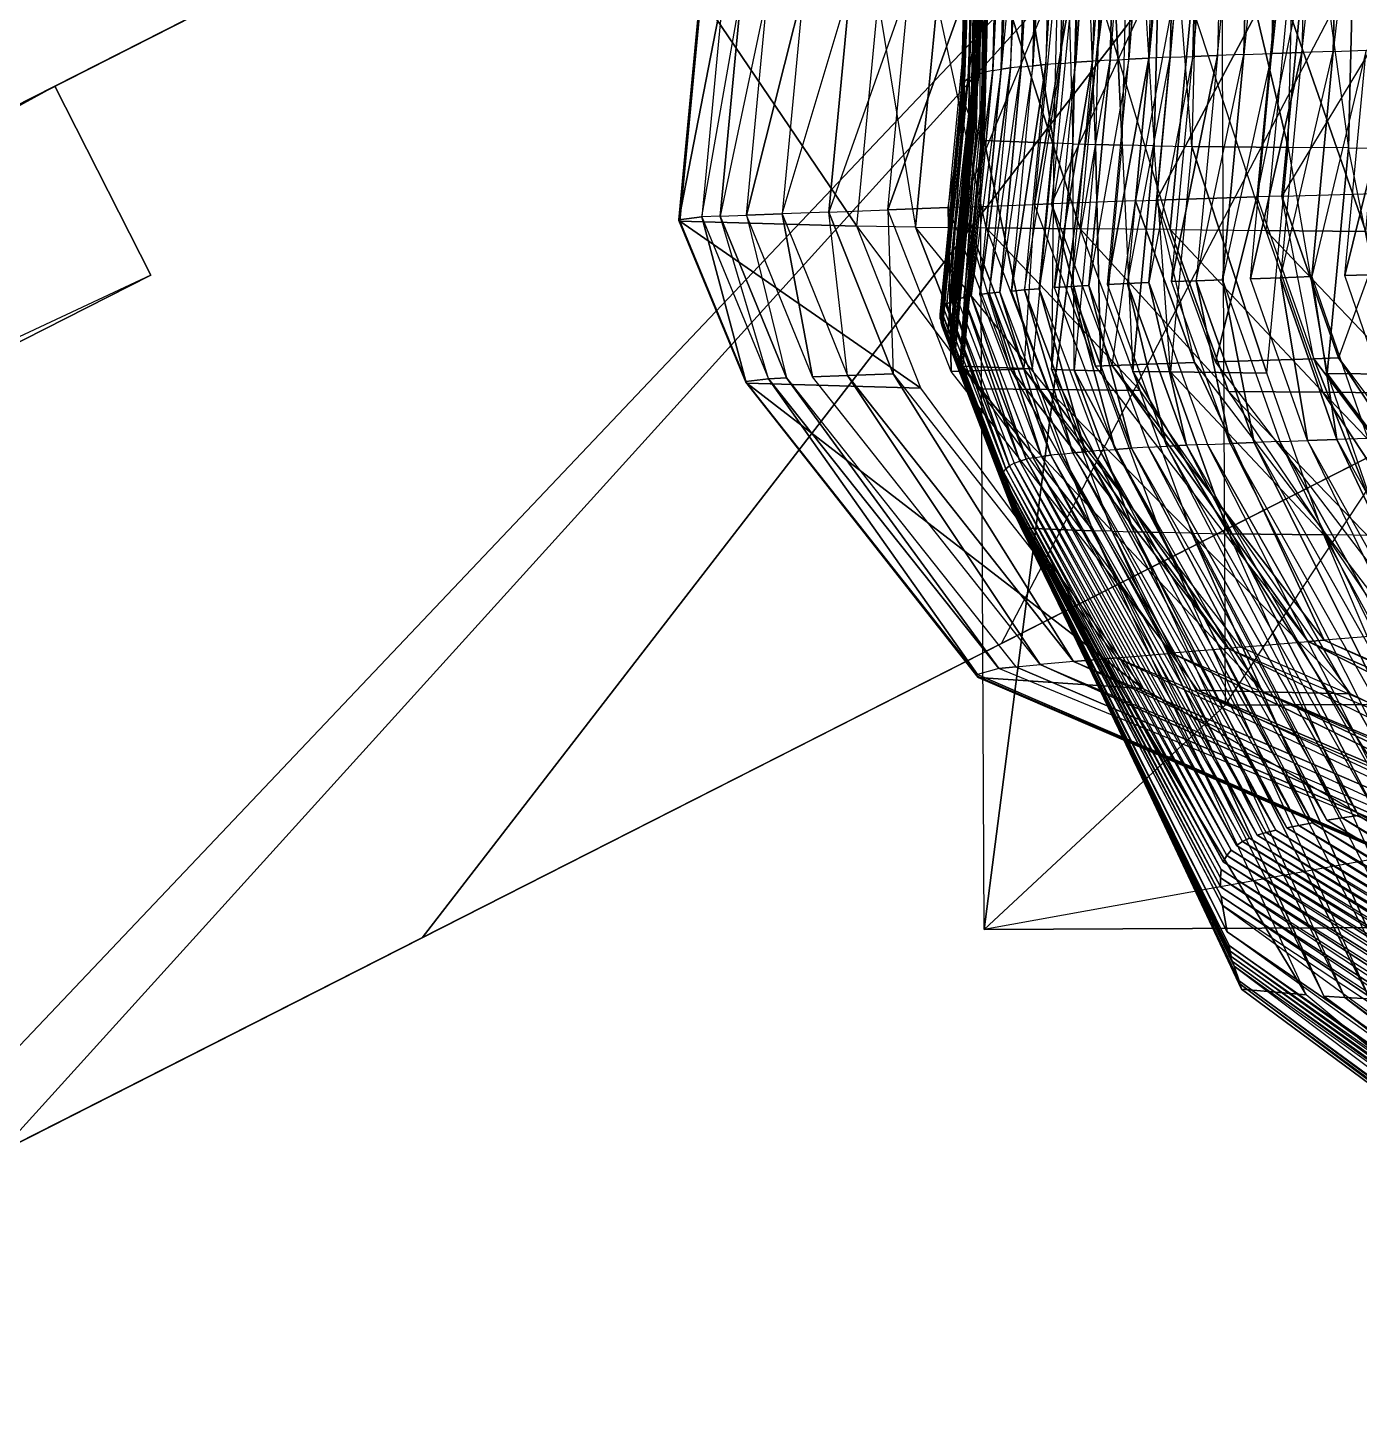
# Model space of a CAD drawing. Header units: metres. Extents: x -2.72 to 2.74, y -1.12 to 1.4.
# Drawn here: x -1.1731 to -0.8983, y -0.4355 to -0.1496 of the extents above; entities that cross this region are included whole.
import ezdxf

# ---------------------------------------------------------------- set-up
doc = ezdxf.new("R2010")
doc.units = ezdxf.units.M
doc.linetypes.add('SOLIDLINE', pattern=[0])
doc.layers.add('A', color=1, linetype='SOLIDLINE')

msp = doc.modelspace()

# ---------------------------------------------------------------- linework, layer by layer
at = {"layer": 'A'}
for points in [[(-0.97768, 0.084372, 0.182752), (-0.756698, -0.33461, 0.312494), (-0.758678, 0.085404, 0.312494)], [(-0.975701, -0.335642, 0.182752), (-0.97768, 0.084372, 0.182752), (-0.927482, 0.038592, 0.098383)], [(-0.975701, -0.335642, 0.182752), (-0.927482, 0.038592, 0.098383), (-0.925937, -0.289389, 0.098383)], [(-0.925937, -0.289389, 0.098383), (-0.708798, 0.039623, 0.228663), (-0.707253, -0.288359, 0.228663)], [(-2.114482, -0.642453, 1.272627), (-0.819383, 0.015144, 1.772505), (-1.167537, -0.161634, 1.203441)], [(-1.297823, -0.227791, 1.919405), (-0.819383, 0.015144, 1.772505), (-1.570043, -0.366012, 1.703813)], [(-1.211344, -0.398105, 1.919405), (-0.819383, 0.015144, 1.772505), (-1.297823, -0.227791, 1.919405)], [(-0.819382, 0.015144, 0.260857), (-1.178725, -0.381542, 0.169763), (-1.265205, -0.211228, 0.169763)], [(-1.167537, -0.161637, 0.357609), (-0.819382, 0.015144, 0.260857), (-1.265205, -0.211228, 0.169763)], [(-1.091734, -0.337371, 1.88268), (-0.819383, 0.015144, 1.772505), (-1.211344, -0.398105, 1.919405)], [(-0.819382, 0.015144, 0.260857), (-0.732903, -0.15517, 0.260857), (-1.178725, -0.381542, 0.169763)], [(-1.167537, -0.161634, 1.203441), (-0.819383, 0.015144, 1.772505), (-1.167537, -0.161637, 0.357609)], [(-1.167537, -0.161637, 0.357609), (-0.819383, 0.015144, 1.772505), (-0.819382, 0.015144, 0.260857)], [(-0.972124, -0.276638, 1.845955), (-0.819383, 0.015144, 1.772505), (-1.091734, -0.337371, 1.88268)], [(-0.925689, -0.07989, 0.303621), (-0.927554, -0.155275, 0.260724), (-0.932612, -0.155465, 0.277114)], [(-0.932612, -0.155465, 0.277114), (-0.930746, -0.080075, 0.319594), (-0.925689, -0.07989, 0.303621)], [(-0.920271, -0.079698, 0.287058), (-0.922137, -0.155077, 0.243727), (-0.927554, -0.155275, 0.260724)], [(-0.922137, -0.155077, 0.243727), (-0.920271, -0.079698, 0.287058), (-0.91447, -0.079496, 0.269587)], [(-0.908303, -0.079287, 0.251459), (-0.910167, -0.154653, 0.207195), (-0.916334, -0.154869, 0.225799)], [(-0.916334, -0.154869, 0.225799), (-0.91447, -0.079496, 0.269587), (-0.908303, -0.079287, 0.251459)], [(-0.901809, -0.079075, 0.233148), (-0.903673, -0.154435, 0.188405), (-0.910167, -0.154653, 0.207195)], [(-0.903673, -0.154435, 0.188405), (-0.901809, -0.079075, 0.233148), (-0.894987, -0.078862, 0.214661)], [(-0.972083, -0.082925, 0.565264), (-0.973952, -0.158392, 0.529217), (-0.975475, -0.158715, 0.557031)], [(-0.973952, -0.158392, 0.529217), (-0.972083, -0.082925, 0.565264), (-0.970356, -0.08265, 0.541621)], [(-0.968409, -0.082405, 0.520478), (-0.970278, -0.157859, 0.483259), (-0.972225, -0.158111, 0.504955)], [(-0.972225, -0.158111, 0.504955), (-0.970356, -0.08265, 0.541621), (-0.968409, -0.082405, 0.520478)], [(-0.966227, -0.082177, 0.500875), (-0.968096, -0.157625, 0.463142), (-0.970278, -0.157859, 0.483259)], [(-0.968096, -0.157625, 0.463142), (-0.966227, -0.082177, 0.500875), (-0.963793, -0.081957, 0.481854)], [(-0.961091, -0.081732, 0.462456), (-0.962959, -0.157167, 0.423717), (-0.965661, -0.157398, 0.443623)], [(-0.965661, -0.157398, 0.443623), (-0.963793, -0.081957, 0.481854), (-0.961091, -0.081732, 0.462456)], [(-0.958106, -0.081491, 0.441722), (-0.959974, -0.15692, 0.402441), (-0.962959, -0.157167, 0.423717)], [(-0.959974, -0.15692, 0.402441), (-0.958106, -0.081491, 0.441722), (-0.954887, -0.08125, 0.420932)], [(-0.95148, -0.081028, 0.401788), (-0.953347, -0.156444, 0.36146), (-0.956755, -0.156672, 0.381105)], [(-0.956755, -0.156672, 0.381105), (-0.954887, -0.08125, 0.420932), (-0.95148, -0.081028, 0.401788)], [(-0.947858, -0.080821, 0.383973), (-0.949725, -0.156232, 0.343178), (-0.953347, -0.156444, 0.36146)], [(-0.949725, -0.156232, 0.343178), (-0.947858, -0.080821, 0.383973), (-0.943999, -0.080627, 0.367165)], [(-0.939876, -0.08044, 0.351046), (-0.941743, -0.15584, 0.30939), (-0.945865, -0.156032, 0.325931)], [(-0.945865, -0.156032, 0.325931), (-0.943999, -0.080627, 0.367165), (-0.939876, -0.08044, 0.351046)], [(-0.935467, -0.080257, 0.335296), (-0.937333, -0.155652, 0.293226), (-0.941743, -0.15584, 0.30939)], [(-0.937333, -0.155652, 0.293226), (-0.935467, -0.080257, 0.335296), (-0.930746, -0.080075, 0.319594)], [(-0.980196, -0.161388, 0.78713), (-0.978325, -0.085842, 0.816596), (-0.977873, -0.085137, 0.755868)], [(-0.977111, -0.084535, 0.704022), (-0.978981, -0.160046, 0.671608), (-0.979744, -0.160664, 0.724812)], [(-0.979744, -0.160664, 0.724812), (-0.977873, -0.085137, 0.755868), (-0.977111, -0.084535, 0.704022)], [(-0.976104, -0.084033, 0.660787), (-0.977974, -0.159531, 0.627241), (-0.978981, -0.160046, 0.671608)], [(-0.977974, -0.159531, 0.627241), (-0.976104, -0.084033, 0.660787), (-0.974941, -0.083605, 0.623889)], [(-0.973605, -0.083239, 0.592368), (-0.975475, -0.158715, 0.557031), (-0.976811, -0.159091, 0.589377)], [(-0.976811, -0.159091, 0.589377), (-0.974941, -0.083605, 0.623889), (-0.973605, -0.083239, 0.592368)], [(-0.978325, -0.085842, 0.816596), (-0.980196, -0.161388, 0.78713), (-0.980388, -0.162193, 0.856461)], [(-0.978516, -0.086626, 0.884158), (-0.980388, -0.162193, 0.856461), (-0.98037, -0.163055, 0.9307)], [(-0.98037, -0.163055, 0.9307), (-0.978499, -0.087465, 0.956503), (-0.978516, -0.086626, 0.884158)], [(-0.980192, -0.16395, 1.007746), (-0.978321, -0.088337, 1.031584), (-0.978499, -0.087465, 0.956503)], [(-0.978321, -0.088337, 1.031584), (-0.980192, -0.16395, 1.007746), (-0.979905, -0.164853, 1.085496)], [(-0.978033, -0.089216, 1.107349), (-0.979905, -0.164853, 1.085496), (-0.978884, -0.167367, 1.301932)], [(-0.978884, -0.167367, 1.301932), (-0.977011, -0.091664, 1.318262), (-0.978033, -0.089216, 1.107349)], [(-0.978471, -0.168666, 1.413769), (-0.976598, -0.092929, 1.427245), (-0.977011, -0.091664, 1.318262)], [(-0.976598, -0.092929, 1.427245), (-0.978471, -0.168666, 1.413769), (-0.978239, -0.169218, 1.461308)], [(-0.976366, -0.093466, 1.47357), (-0.978239, -0.169218, 1.461308), (-0.97797, -0.169724, 1.504923)], [(-0.97797, -0.169724, 1.504923), (-0.976097, -0.09396, 1.516073), (-0.976366, -0.093466, 1.47357)], [(-0.977674, -0.170195, 1.545452), (-0.975801, -0.094418, 1.555569), (-0.976097, -0.09396, 1.516073)], [(-0.975801, -0.094418, 1.555569), (-0.977674, -0.170195, 1.545452), (-0.977356, -0.17064, 1.58374)], [(-0.975482, -0.094851, 1.592879), (-0.977356, -0.17064, 1.58374), (-0.976256, -0.172062, 1.706179)], [(-0.976256, -0.172062, 1.706179), (-0.974382, -0.096236, 1.712194), (-0.975482, -0.094851, 1.592879)], [(-0.976032, -0.172376, 1.733215), (-0.974158, -0.096541, 1.738541), (-0.974382, -0.096236, 1.712194)], [(-0.974158, -0.096541, 1.738541), (-0.976032, -0.172376, 1.733215), (-0.975726, -0.172849, 1.773998)], [(-0.973852, -0.097003, 1.778283), (-0.975726, -0.172849, 1.773998), (-0.961358, -0.173384, 1.820036)], [(-0.961358, -0.173384, 1.820036), (-0.959484, -0.097523, 1.823145), (-0.973852, -0.097003, 1.778283)], [(-0.957418, -0.173513, 1.831141), (-0.955545, -0.097649, 1.833969), (-0.959484, -0.097523, 1.823145)], [(-0.955545, -0.097649, 1.833969), (-0.957418, -0.173513, 1.831141), (-0.952753, -0.173647, 1.842627)], [(-0.95088, -0.097779, 1.84516), (-0.952753, -0.173647, 1.842627), (-0.947207, -0.173781, 1.854187)], [(-0.947207, -0.173781, 1.854187), (-0.945335, -0.09791, 1.856425), (-0.95088, -0.097779, 1.84516)], [(-0.940627, -0.173913, 1.865515), (-0.938754, -0.098038, 1.867464), (-0.945335, -0.09791, 1.856425)], [(-0.938754, -0.098038, 1.867464), (-0.940627, -0.173913, 1.865515), (-0.932854, -0.174038, 1.876306)], [(-0.930982, -0.09816, 1.877981), (-0.932854, -0.174038, 1.876306), (-0.912954, -0.174262, 1.895568)], [(-0.912954, -0.174262, 1.895568), (-0.911083, -0.098378, 1.896751), (-0.930982, -0.09816, 1.877981)], [(-0.900502, -0.174368, 1.904659), (-0.898631, -0.098481, 1.90561), (-0.911083, -0.098378, 1.896751)], [(-0.898631, -0.098481, 1.90561), (-0.900502, -0.174368, 1.904659), (-0.886671, -0.174472, 1.913563)], [(-0.914236, -0.184308, -1.257513), (-0.909827, -0.137872, -1.237748), (-0.885792, -0.137193, -1.2962)], [(-0.980338, -0.186561, -1.063408), (-0.97593, -0.140117, -1.044356), (-0.960902, -0.139584, -1.090232)], [(-0.957371, -0.139443, -1.102395), (-0.96178, -0.185885, -1.121661), (-0.96531, -0.186026, -1.109453)], [(-0.96531, -0.186026, -1.109453), (-0.960902, -0.139584, -1.090232), (-0.957371, -0.139443, -1.102395)], [(-0.940091, -0.138843, -1.154028), (-0.9445, -0.185283, -1.173484), (-0.96178, -0.185885, -1.121661)], [(-0.9445, -0.185283, -1.173484), (-0.940091, -0.138843, -1.154028), (-0.935707, -0.138687, -1.167482)], [(-0.914992, -0.13804, -1.223285), (-0.919401, -0.184476, -1.242997), (-0.940116, -0.185126, -1.186988)], [(-0.940116, -0.185126, -1.186988), (-0.935707, -0.138687, -1.167482), (-0.914992, -0.13804, -1.223285)], [(-0.909827, -0.137872, -1.237748), (-0.914236, -0.184308, -1.257513), (-0.919401, -0.184476, -1.242997)], [(-1.038767, -0.189336, -0.824356), (-1.034358, -0.142882, -0.806182), (-1.034314, -0.142726, -0.819641)], [(-1.034358, -0.142882, -0.806182), (-1.038767, -0.189336, -0.824356), (-1.03854, -0.189485, -0.811559)], [(-1.02955, -0.142147, -0.869491), (-1.033958, -0.188598, -0.887898), (-1.038723, -0.189179, -0.837864)], [(-1.038723, -0.189179, -0.837864), (-1.034314, -0.142726, -0.819641), (-1.02955, -0.142147, -0.869491)], [(-1.025781, -0.141988, -0.883187), (-1.03019, -0.188439, -0.901645), (-1.033958, -0.188598, -0.887898)], [(-1.03019, -0.188439, -0.901645), (-1.025781, -0.141988, -0.883187), (-1.020366, -0.141778, -0.901284)], [(-1.013006, -0.141501, -0.925115), (-1.017414, -0.18795, -0.943728), (-1.024775, -0.188228, -0.919808)], [(-1.024775, -0.188228, -0.919808), (-1.020366, -0.141778, -0.901284), (-1.013006, -0.141501, -0.925115)], [(-1.003395, -0.141143, -0.955995), (-1.007804, -0.18759, -0.974721), (-1.017414, -0.18795, -0.943728)], [(-1.007804, -0.18759, -0.974721), (-1.003395, -0.141143, -0.955995), (-0.991192, -0.140686, -0.995305)], [(-0.978703, -0.14024, -1.033766), (-0.983112, -0.186684, -1.052779), (-0.9956, -0.187132, -1.014176)], [(-0.9956, -0.187132, -1.014176), (-0.991192, -0.140686, -0.995305), (-0.978703, -0.14024, -1.033766)], [(-0.97593, -0.140117, -1.044356), (-0.980338, -0.186561, -1.063408), (-0.983112, -0.186684, -1.052779)], [(-1.034131, -0.14303, -0.793432), (-1.03854, -0.189485, -0.811559), (-1.002017, -0.190531, -0.72153)], [(-1.002017, -0.190531, -0.72153), (-0.997609, -0.144072, -0.703734), (-1.034131, -0.14303, -0.793432)], [(-0.989852, -0.190686, -0.708235), (-0.985444, -0.144226, -0.690488), (-0.997609, -0.144072, -0.703734)], [(-0.985444, -0.144226, -0.690488), (-0.989852, -0.190686, -0.708235), (-0.975284, -0.190849, -0.694187)], [(-0.970875, -0.144389, -0.676491), (-0.975284, -0.190849, -0.694187), (-0.955925, -0.191049, -0.676962)], [(-0.955925, -0.191049, -0.676962), (-0.951517, -0.144589, -0.65933), (-0.970875, -0.144389, -0.676491)], [(-0.937344, -0.191225, -0.66188), (-0.932935, -0.144764, -0.644303), (-0.951517, -0.144589, -0.65933)], [(-0.932935, -0.144764, -0.644303), (-0.937344, -0.191225, -0.66188), (-0.917554, -0.191403, -0.646611)], [(-0.913145, -0.144941, -0.629091), (-0.917554, -0.191403, -0.646611), (-0.896958, -0.19158, -0.631337)], [(-0.896958, -0.19158, -0.631337), (-0.89255, -0.145118, -0.613872), (-0.913145, -0.144941, -0.629091)], [(-0.908081, -0.200932, 0.173899), (-0.903673, -0.154435, 0.188405), (-0.89685, -0.154215, 0.169435)], [(-0.8897, -0.153993, 0.150295), (-0.894108, -0.200488, 0.135648), (-0.901258, -0.200711, 0.154858)], [(-0.901258, -0.200711, 0.154858), (-0.89685, -0.154215, 0.169435), (-0.8897, -0.153993, 0.150295)], [(-0.732903, -0.15517, 0.260857), (-2.516197, -1.060647, 0.885988), (-1.178725, -0.381542, 0.169763)], [(-0.732903, -0.15517, 1.772505), (-2.408211, -1.005816, 0.971511), (-2.462204, -1.033232, 0.928749)], [(-0.732903, -0.15517, 1.772505), (-2.354217, -0.9784, 1.014272), (-2.408211, -1.005816, 0.971511)], [(-0.732903, -0.15517, 1.772505), (-2.300224, -0.950984, 1.057034), (-2.354217, -0.9784, 1.014272)], [(-0.732903, -0.15517, 1.772505), (-2.028004, -0.812764, 1.272627), (-2.300224, -0.950984, 1.057034)], [(-0.732903, -0.15517, 1.772505), (-0.972124, -0.276638, 1.845955), (-1.483564, -0.536325, 1.703812)], [(-0.852513, -0.215904, 1.80923), (-0.972124, -0.276638, 1.845955), (-0.732903, -0.15517, 1.772505)], [(-0.962959, -0.157167, 0.423717), (-0.967368, -0.203674, 0.410079), (-0.97007, -0.203906, 0.430058)], [(-0.97007, -0.203906, 0.430058), (-0.965661, -0.157398, 0.443623), (-0.962959, -0.157167, 0.423717)], [(-0.959974, -0.15692, 0.402441), (-0.964383, -0.203426, 0.388723), (-0.967368, -0.203674, 0.410079)], [(-0.964383, -0.203426, 0.388723), (-0.959974, -0.15692, 0.402441), (-0.956755, -0.156672, 0.381105)], [(-0.953347, -0.156444, 0.36146), (-0.957757, -0.202949, 0.347592), (-0.961164, -0.203178, 0.36731)], [(-0.961164, -0.203178, 0.36731), (-0.956755, -0.156672, 0.381105), (-0.953347, -0.156444, 0.36146)], [(-0.949725, -0.156232, 0.343178), (-0.954134, -0.202736, 0.329243), (-0.957757, -0.202949, 0.347592)], [(-0.954134, -0.202736, 0.329243), (-0.949725, -0.156232, 0.343178), (-0.945865, -0.156032, 0.325931)], [(-0.941743, -0.15584, 0.30939), (-0.946151, -0.202342, 0.295329), (-0.950274, -0.202535, 0.311932)], [(-0.950274, -0.202535, 0.311932), (-0.945865, -0.156032, 0.325931), (-0.941743, -0.15584, 0.30939)], [(-0.937333, -0.155652, 0.293226), (-0.941742, -0.202154, 0.279107), (-0.946151, -0.202342, 0.295329)], [(-0.941742, -0.202154, 0.279107), (-0.937333, -0.155652, 0.293226), (-0.932612, -0.155465, 0.277114)], [(-0.927554, -0.155275, 0.260724), (-0.931962, -0.201775, 0.246484), (-0.93702, -0.201966, 0.262935)], [(-0.93702, -0.201966, 0.262935), (-0.932612, -0.155465, 0.277114), (-0.927554, -0.155275, 0.260724)], [(-0.922137, -0.155077, 0.243727), (-0.926546, -0.201577, 0.229425), (-0.931962, -0.201775, 0.246484)], [(-0.926546, -0.201577, 0.229425), (-0.922137, -0.155077, 0.243727), (-0.916334, -0.154869, 0.225799)], [(-0.910167, -0.154653, 0.207195), (-0.914576, -0.201151, 0.192759), (-0.920743, -0.201368, 0.21143)], [(-0.920743, -0.201368, 0.21143), (-0.916334, -0.154869, 0.225799), (-0.910167, -0.154653, 0.207195)], [(-0.903673, -0.154435, 0.188405), (-0.908081, -0.200932, 0.173899), (-0.914576, -0.201151, 0.192759)], [(-0.978981, -0.160046, 0.671608), (-0.98339, -0.206564, 0.658884), (-0.984152, -0.207184, 0.712284)], [(-0.984152, -0.207184, 0.712284), (-0.979744, -0.160664, 0.724812), (-0.978981, -0.160046, 0.671608)], [(-0.977974, -0.159531, 0.627241), (-0.982382, -0.206047, 0.614353), (-0.98339, -0.206564, 0.658884)], [(-0.982382, -0.206047, 0.614353), (-0.977974, -0.159531, 0.627241), (-0.976811, -0.159091, 0.589377)], [(-0.975475, -0.158715, 0.557031), (-0.979884, -0.205228, 0.543884), (-0.98122, -0.205605, 0.576349)], [(-0.98122, -0.205605, 0.576349), (-0.976811, -0.159091, 0.589377), (-0.975475, -0.158715, 0.557031)], [(-0.973952, -0.158392, 0.529217), (-0.978361, -0.204904, 0.515968), (-0.979884, -0.205228, 0.543884)], [(-0.978361, -0.204904, 0.515968), (-0.973952, -0.158392, 0.529217), (-0.972225, -0.158111, 0.504955)], [(-0.970278, -0.157859, 0.483259), (-0.974686, -0.204368, 0.46984), (-0.976633, -0.204621, 0.491616)], [(-0.976633, -0.204621, 0.491616), (-0.972225, -0.158111, 0.504955), (-0.970278, -0.157859, 0.483259)], [(-0.968096, -0.157625, 0.463142), (-0.972504, -0.204134, 0.449649), (-0.974686, -0.204368, 0.46984)], [(-0.972504, -0.204134, 0.449649), (-0.968096, -0.157625, 0.463142), (-0.965661, -0.157398, 0.443623)], [(-2.440696, -0.808089, 1.014273), (-1.167537, -0.161634, 1.203441), (-2.49469, -0.835505, 0.971511)], [(-2.49469, -0.835505, 0.971511), (-1.167537, -0.161634, 1.203441), (-2.393404, -0.78408, 0.929335)], [(-2.386702, -0.780674, 1.057035), (-1.167537, -0.161634, 1.203441), (-2.440696, -0.808089, 1.014273)], [(-2.373608, -0.823068, 0.929335), (-2.393404, -0.78408, 0.929335), (-1.167537, -0.161634, 1.203441)], [(-1.167537, -0.161634, 1.203441), (-1.147742, -0.20062, 1.203441), (-2.373608, -0.823068, 0.929335)], [(-1.147742, -0.20062, 1.203441), (-1.167537, -0.161634, 1.203441), (-1.167537, -0.161637, 0.357609)], [(-1.167537, -0.161637, 0.357609), (-1.147743, -0.20062, 0.357609), (-1.147742, -0.20062, 1.203441)], [(-0.980196, -0.161388, 0.78713), (-0.984605, -0.20791, 0.774832), (-0.984797, -0.208719, 0.844419)], [(-0.980388, -0.162193, 0.856461), (-0.984797, -0.208719, 0.844419), (-0.984779, -0.209584, 0.918932)], [(-0.984779, -0.209584, 0.918932), (-0.98037, -0.163055, 0.9307), (-0.980388, -0.162193, 0.856461)], [(-0.984605, -0.20791, 0.774832), (-0.980196, -0.161388, 0.78713), (-0.979744, -0.160664, 0.724812)], [(-0.984601, -0.210482, 0.996261), (-0.980192, -0.16395, 1.007746), (-0.98037, -0.163055, 0.9307)], [(-0.980192, -0.16395, 1.007746), (-0.984601, -0.210482, 0.996261), (-0.984314, -0.211388, 1.074298)], [(-0.979905, -0.164853, 1.085496), (-0.984314, -0.211388, 1.074298), (-0.983292, -0.213911, 1.291531)], [(-0.983292, -0.213911, 1.291531), (-0.978884, -0.167367, 1.301932), (-0.979905, -0.164853, 1.085496)], [(-0.982879, -0.215215, 1.403781), (-0.978471, -0.168666, 1.413769), (-0.978884, -0.167367, 1.301932)], [(-0.978471, -0.168666, 1.413769), (-0.982879, -0.215215, 1.403781), (-0.982648, -0.215769, 1.451496)], [(-0.978239, -0.169218, 1.461308), (-0.982648, -0.215769, 1.451496), (-0.982379, -0.216278, 1.495271)], [(-0.982379, -0.216278, 1.495271), (-0.97797, -0.169724, 1.504923), (-0.978239, -0.169218, 1.461308)], [(-0.982083, -0.21675, 1.535951), (-0.977674, -0.170195, 1.545452), (-0.97797, -0.169724, 1.504923)], [(-0.977674, -0.170195, 1.545452), (-0.982083, -0.21675, 1.535951), (-0.981765, -0.217196, 1.574379)], [(-0.977356, -0.17064, 1.58374), (-0.981765, -0.217196, 1.574379), (-0.980665, -0.218624, 1.697269)], [(-0.980665, -0.218624, 1.697269), (-0.976256, -0.172062, 1.706179), (-0.977356, -0.17064, 1.58374)], [(-0.980441, -0.218939, 1.724405), (-0.976032, -0.172376, 1.733215), (-0.976256, -0.172062, 1.706179)], [(-0.976032, -0.172376, 1.733215), (-0.980441, -0.218939, 1.724405), (-0.980135, -0.219414, 1.765339)], [(-0.975726, -0.172849, 1.773998), (-0.980135, -0.219414, 1.765339), (-0.965767, -0.219951, 1.811546)], [(-0.965767, -0.219951, 1.811546), (-0.961358, -0.173384, 1.820036), (-0.975726, -0.172849, 1.773998)], [(-0.961827, -0.220081, 1.822693), (-0.957418, -0.173513, 1.831141), (-0.961358, -0.173384, 1.820036)], [(-0.957418, -0.173513, 1.831141), (-0.961827, -0.220081, 1.822693), (-0.957162, -0.220215, 1.834222)], [(-0.952753, -0.173647, 1.842627), (-0.957162, -0.220215, 1.834222), (-0.951617, -0.220349, 1.845823)], [(-0.951617, -0.220349, 1.845823), (-0.947207, -0.173781, 1.854187), (-0.952753, -0.173647, 1.842627)], [(-0.945036, -0.220482, 1.857193), (-0.940627, -0.173913, 1.865515), (-0.947207, -0.173781, 1.854187)], [(-0.940627, -0.173913, 1.865515), (-0.945036, -0.220482, 1.857193), (-0.937263, -0.220608, 1.868025)], [(-0.932854, -0.174038, 1.876306), (-0.937263, -0.220608, 1.868025), (-0.917363, -0.220832, 1.887357)], [(-0.917363, -0.220832, 1.887357), (-0.912954, -0.174262, 1.895568), (-0.932854, -0.174038, 1.876306)], [(-0.904911, -0.220939, 1.896482), (-0.900502, -0.174368, 1.904659), (-0.912954, -0.174262, 1.895568)], [(-0.900502, -0.174368, 1.904659), (-0.904911, -0.220939, 1.896482), (-0.89108, -0.221043, 1.905419)], [(-0.9445, -0.185283, -1.173484), (-0.932297, -0.218679, -1.169863), (-0.949278, -0.219281, -1.118026)], [(-0.932297, -0.218679, -1.169863), (-0.9445, -0.185283, -1.173484), (-0.940116, -0.185126, -1.186988)], [(-0.927989, -0.218522, -1.18337), (-0.940116, -0.185126, -1.186988), (-0.919401, -0.184476, -1.242997)], [(-0.919401, -0.184476, -1.242997), (-0.907635, -0.217872, -1.239392), (-0.927989, -0.218522, -1.18337)], [(-0.902559, -0.217703, -1.253912), (-0.914236, -0.184308, -1.257513), (-0.8902, -0.183627, -1.31618)], [(-0.914236, -0.184308, -1.257513), (-0.902559, -0.217703, -1.253912), (-0.907635, -0.217872, -1.239392)], [(-1.024883, -0.222577, -0.834158), (-1.038723, -0.189179, -0.837864), (-1.033958, -0.188598, -0.887898)], [(-1.033958, -0.188598, -0.887898), (-1.020202, -0.221995, -0.884205), (-1.024883, -0.222577, -0.834158)], [(-1.016498, -0.221836, -0.897955), (-1.03019, -0.188439, -0.901645), (-1.024775, -0.188228, -0.919808)], [(-1.03019, -0.188439, -0.901645), (-1.016498, -0.221836, -0.897955), (-1.020202, -0.221995, -0.884205)], [(-1.011177, -0.221625, -0.916123), (-1.024775, -0.188228, -0.919808), (-1.017414, -0.18795, -0.943728)], [(-1.017414, -0.18795, -0.943728), (-1.003945, -0.221347, -0.940048), (-1.011177, -0.221625, -0.916123)], [(-0.994501, -0.220987, -0.971049), (-1.007804, -0.18759, -0.974721), (-0.9956, -0.187132, -1.014176)], [(-1.007804, -0.18759, -0.974721), (-0.994501, -0.220987, -0.971049), (-1.003945, -0.221347, -0.940048)], [(-0.98251, -0.220529, -1.010514), (-0.9956, -0.187132, -1.014176), (-0.983112, -0.186684, -1.052779)], [(-0.983112, -0.186684, -1.052779), (-0.970239, -0.220081, -1.049126), (-0.98251, -0.220529, -1.010514)], [(-0.967513, -0.219957, -1.059759), (-0.980338, -0.186561, -1.063408), (-0.96531, -0.186026, -1.109453)], [(-0.980338, -0.186561, -1.063408), (-0.967513, -0.219957, -1.059759), (-0.970239, -0.220081, -1.049126)], [(-0.952747, -0.219423, -1.105815), (-0.96531, -0.186026, -1.109453), (-0.96178, -0.185885, -1.121661)], [(-0.96178, -0.185885, -1.121661), (-0.949278, -0.219281, -1.118026), (-0.952747, -0.219423, -1.105815)], [(-1.024927, -0.222733, -0.820647), (-1.038767, -0.189336, -0.824356), (-1.038723, -0.189179, -0.837864)], [(-1.038767, -0.189336, -0.824356), (-1.024927, -0.222733, -0.820647), (-1.024704, -0.222882, -0.807846)], [(-1.03854, -0.189485, -0.811559), (-1.024704, -0.222882, -0.807846), (-0.988815, -0.223929, -0.717795)], [(-0.988815, -0.223929, -0.717795), (-1.002017, -0.190531, -0.72153), (-1.03854, -0.189485, -0.811559)], [(-0.976862, -0.224083, -0.704496), (-0.989852, -0.190686, -0.708235), (-1.002017, -0.190531, -0.72153)], [(-0.989852, -0.190686, -0.708235), (-0.976862, -0.224083, -0.704496), (-0.962546, -0.224247, -0.690445)], [(-0.975284, -0.190849, -0.694187), (-0.962546, -0.224247, -0.690445), (-0.943525, -0.224447, -0.673216)], [(-0.943525, -0.224447, -0.673216), (-0.955925, -0.191049, -0.676962), (-0.975284, -0.190849, -0.694187)], [(-0.925266, -0.224623, -0.65813), (-0.937344, -0.191225, -0.66188), (-0.955925, -0.191049, -0.676962)], [(-0.937344, -0.191225, -0.66188), (-0.925266, -0.224623, -0.65813), (-0.90582, -0.2248, -0.642858)], [(-0.917554, -0.191403, -0.646611), (-0.90582, -0.2248, -0.642858), (-0.885582, -0.224978, -0.62758)], [(-0.885582, -0.224978, -0.62758), (-0.896958, -0.19158, -0.631337), (-0.917554, -0.191403, -0.646611)], [(-2.393386, -0.784073, 0.083487), (-2.37359, -0.823059, 0.083487), (-1.147743, -0.20062, 0.357609)], [(-2.373608, -0.823068, 0.929335), (-1.147742, -0.20062, 1.203441), (-1.147743, -0.20062, 0.357609)], [(-0.948672, -0.236578, 0.371317), (-0.961164, -0.203178, 0.36731), (-0.957757, -0.202949, 0.347592)], [(-0.945324, -0.236349, 0.351594), (-0.957757, -0.202949, 0.347592), (-0.954134, -0.202736, 0.329243)], [(-0.957757, -0.202949, 0.347592), (-0.945324, -0.236349, 0.351594), (-0.948672, -0.236578, 0.371317)], [(-0.954134, -0.202736, 0.329243), (-0.941765, -0.236136, 0.33324), (-0.945324, -0.236349, 0.351594)], [(-0.937972, -0.235935, 0.315925), (-0.950274, -0.202535, 0.311932), (-0.946151, -0.202342, 0.295329)], [(-0.93392, -0.235742, 0.299318), (-0.946151, -0.202342, 0.295329), (-0.941742, -0.202154, 0.279107)], [(-0.946151, -0.202342, 0.295329), (-0.93392, -0.235742, 0.299318), (-0.937972, -0.235935, 0.315925)], [(-0.941742, -0.202154, 0.279107), (-0.929588, -0.235554, 0.283091), (-0.93392, -0.235742, 0.299318)], [(-0.924948, -0.235366, 0.266915), (-0.93702, -0.201966, 0.262935), (-0.931962, -0.201775, 0.246484)], [(-0.919978, -0.235175, 0.25046), (-0.931962, -0.201775, 0.246484), (-0.926546, -0.201577, 0.229425)], [(-0.931962, -0.201775, 0.246484), (-0.919978, -0.235175, 0.25046), (-0.924948, -0.235366, 0.266915)], [(-0.926546, -0.201577, 0.229425), (-0.914655, -0.234977, 0.233397), (-0.919978, -0.235175, 0.25046)], [(-0.908954, -0.234768, 0.215398), (-0.920743, -0.201368, 0.21143), (-0.914576, -0.201151, 0.192759)], [(-0.902894, -0.234551, 0.196722), (-0.914576, -0.201151, 0.192759), (-0.908081, -0.200932, 0.173899)], [(-0.914576, -0.201151, 0.192759), (-0.902894, -0.234551, 0.196722), (-0.908954, -0.234768, 0.215398)], [(-0.908081, -0.200932, 0.173899), (-0.896512, -0.234332, 0.177857), (-0.902894, -0.234551, 0.196722)], [(-0.889808, -0.234111, 0.158812), (-0.901258, -0.200711, 0.154858), (-0.894108, -0.200488, 0.135648)], [(-0.968379, -0.239006, 0.580408), (-0.98122, -0.205605, 0.576349), (-0.979884, -0.205228, 0.543884)], [(-0.967066, -0.238629, 0.547935), (-0.979884, -0.205228, 0.543884), (-0.978361, -0.204904, 0.515968)], [(-0.979884, -0.205228, 0.543884), (-0.967066, -0.238629, 0.547935), (-0.968379, -0.239006, 0.580408)], [(-0.978361, -0.204904, 0.515968), (-0.96557, -0.238305, 0.520011), (-0.967066, -0.238629, 0.547935)], [(-0.963873, -0.238022, 0.495654), (-0.976633, -0.204621, 0.491616), (-0.974686, -0.204368, 0.46984)], [(-0.96196, -0.237769, 0.473872), (-0.974686, -0.204368, 0.46984), (-0.972504, -0.204134, 0.449649)], [(-0.974686, -0.204368, 0.46984), (-0.96196, -0.237769, 0.473872), (-0.963873, -0.238022, 0.495654)], [(-0.972504, -0.204134, 0.449649), (-0.959816, -0.237535, 0.453676), (-0.96196, -0.237769, 0.473872)], [(-0.957423, -0.237307, 0.43408), (-0.97007, -0.203906, 0.430058), (-0.967368, -0.203674, 0.410079)], [(-0.954768, -0.237075, 0.414096), (-0.967368, -0.203674, 0.410079), (-0.964383, -0.203426, 0.388723)], [(-0.967368, -0.203674, 0.410079), (-0.954768, -0.237075, 0.414096), (-0.957423, -0.237307, 0.43408)], [(-0.964383, -0.203426, 0.388723), (-0.951835, -0.236827, 0.392735), (-0.954768, -0.237075, 0.414096)], [(-0.971894, -0.24212, 0.848544), (-0.984797, -0.208719, 0.844419), (-0.984605, -0.20791, 0.774832)], [(-0.984797, -0.208719, 0.844419), (-0.971894, -0.24212, 0.848544), (-0.971877, -0.242986, 0.923076)], [(-0.971877, -0.242986, 0.923076), (-0.984779, -0.209584, 0.918932), (-0.984797, -0.208719, 0.844419)], [(-0.984605, -0.20791, 0.774832), (-0.971705, -0.241312, 0.77894), (-0.971894, -0.24212, 0.848544)], [(-0.971261, -0.240585, 0.716377), (-0.984152, -0.207184, 0.712284), (-0.98339, -0.206564, 0.658884)], [(-0.970511, -0.239965, 0.662963), (-0.98339, -0.206564, 0.658884), (-0.982382, -0.206047, 0.614353)], [(-0.98339, -0.206564, 0.658884), (-0.970511, -0.239965, 0.662963), (-0.971261, -0.240585, 0.716377)], [(-0.982382, -0.206047, 0.614353), (-0.969522, -0.239448, 0.618421), (-0.970511, -0.239965, 0.662963)], [(-0.984601, -0.210482, 0.996261), (-0.971702, -0.243884, 1.000425), (-0.971419, -0.244791, 1.078481)], [(-0.971419, -0.244791, 1.078481), (-0.984314, -0.211388, 1.074298), (-0.984601, -0.210482, 0.996261)], [(-0.984314, -0.211388, 1.074298), (-0.971419, -0.244791, 1.078481), (-0.970416, -0.247315, 1.295769)], [(-0.970416, -0.247315, 1.295769), (-0.983292, -0.213911, 1.291531), (-0.984314, -0.211388, 1.074298)], [(-0.982879, -0.215215, 1.403781), (-0.970011, -0.248619, 1.408046), (-0.969783, -0.249173, 1.455773)], [(-0.969783, -0.249173, 1.455773), (-0.982648, -0.215769, 1.451496), (-0.982879, -0.215215, 1.403781)], [(-0.982648, -0.215769, 1.451496), (-0.969783, -0.249173, 1.455773), (-0.969519, -0.249682, 1.499559)], [(-0.969519, -0.249682, 1.499559), (-0.982379, -0.216278, 1.495271), (-0.982648, -0.215769, 1.451496)], [(-0.982083, -0.21675, 1.535951), (-0.969228, -0.250154, 1.540248), (-0.968916, -0.2506, 1.578687)], [(-0.968916, -0.2506, 1.578687), (-0.981765, -0.217196, 1.574379), (-0.982083, -0.21675, 1.535951)], [(-0.981765, -0.217196, 1.574379), (-0.968916, -0.2506, 1.578687), (-0.967835, -0.252028, 1.701608)], [(-0.967835, -0.252028, 1.701608), (-0.980665, -0.218624, 1.697269), (-0.981765, -0.217196, 1.574379)], [(-0.93699, -0.278624, -1.02396), (-0.98251, -0.220529, -1.010514), (-0.970239, -0.220081, -1.049126)], [(-0.980441, -0.218939, 1.724405), (-0.967614, -0.252343, 1.72875), (-0.967314, -0.252819, 1.769694)], [(-0.967314, -0.252819, 1.769694), (-0.980135, -0.219414, 1.765339), (-0.980441, -0.218939, 1.724405)], [(-0.980135, -0.219414, 1.765339), (-0.967314, -0.252819, 1.769694), (-0.953195, -0.253356, 1.815912)], [(-0.953195, -0.253356, 1.815912), (-0.965767, -0.219951, 1.811546), (-0.980135, -0.219414, 1.765339)], [(-0.92537, -0.277663, -1.06168), (-0.970239, -0.220081, -1.049126), (-0.967513, -0.219957, -1.059759)], [(-0.970239, -0.220081, -1.049126), (-0.92537, -0.277663, -1.06168), (-0.93699, -0.278624, -1.02396)], [(-0.967513, -0.219957, -1.059759), (-0.922789, -0.277398, -1.072066), (-0.92537, -0.277663, -1.06168)], [(-0.961827, -0.220081, 1.822693), (-0.949323, -0.253486, 1.827063), (-0.944739, -0.253619, 1.838593)], [(-0.944739, -0.253619, 1.838593), (-0.957162, -0.220215, 1.834222), (-0.961827, -0.220081, 1.822693)], [(-0.908807, -0.276252, -1.117058), (-0.952747, -0.219423, -1.105815), (-0.949278, -0.219281, -1.118026)], [(-0.905522, -0.275948, -1.128987), (-0.949278, -0.219281, -1.118026), (-0.932297, -0.218679, -1.169863)], [(-0.949278, -0.219281, -1.118026), (-0.905522, -0.275948, -1.128987), (-0.908807, -0.276252, -1.117058)], [(-0.932297, -0.218679, -1.169863), (-0.889443, -0.274658, -1.179625), (-0.905522, -0.275948, -1.128987)], [(-0.885364, -0.274322, -1.19282), (-0.927989, -0.218522, -1.18337), (-0.907635, -0.217872, -1.239392)], [(-0.86609, -0.272928, -1.247548), (-0.907635, -0.217872, -1.239392), (-0.902559, -0.217703, -1.253912)], [(-0.907635, -0.217872, -1.239392), (-0.86609, -0.272928, -1.247548), (-0.885364, -0.274322, -1.19282)], [(-0.902559, -0.217703, -1.253912), (-0.861284, -0.272567, -1.261732), (-0.86609, -0.272928, -1.247548)], [(-1.024927, -0.222733, -0.820647), (-0.977153, -0.283353, -0.83848), (-0.976943, -0.283673, -0.825976)], [(-0.976943, -0.283673, -0.825976), (-1.024704, -0.222882, -0.807846), (-1.024927, -0.222733, -0.820647)], [(-0.977113, -0.283016, -0.851679), (-1.024883, -0.222577, -0.834158), (-1.020202, -0.221995, -0.884205)], [(-1.024704, -0.222882, -0.807846), (-0.976943, -0.283673, -0.825976), (-0.942961, -0.285926, -0.738007)], [(-0.942961, -0.285926, -0.738007), (-0.988815, -0.223929, -0.717795), (-1.024704, -0.222882, -0.807846)], [(-0.97268, -0.281768, -0.900569), (-1.020202, -0.221995, -0.884205), (-1.016498, -0.221836, -0.897955)], [(-1.020202, -0.221995, -0.884205), (-0.97268, -0.281768, -0.900569), (-0.977113, -0.283016, -0.851679)], [(-1.016498, -0.221836, -0.897955), (-0.969173, -0.281426, -0.914001), (-0.97268, -0.281768, -0.900569)], [(-0.964134, -0.280974, -0.93175), (-1.011177, -0.221625, -0.916123), (-1.003945, -0.221347, -0.940048)], [(-0.957286, -0.280378, -0.955122), (-1.003945, -0.221347, -0.940048), (-0.994501, -0.220987, -0.971049)], [(-1.003945, -0.221347, -0.940048), (-0.957286, -0.280378, -0.955122), (-0.964134, -0.280974, -0.93175)], [(-0.994501, -0.220987, -0.971049), (-0.948344, -0.279607, -0.985407), (-0.957286, -0.280378, -0.955122)], [(-0.957162, -0.220215, 1.834222), (-0.944739, -0.253619, 1.838593), (-0.93929, -0.253754, 1.850198)], [(-0.93929, -0.253754, 1.850198), (-0.951617, -0.220349, 1.845823), (-0.957162, -0.220215, 1.834222)], [(-0.945036, -0.220482, 1.857193), (-0.932824, -0.253887, 1.861571), (-0.925186, -0.254012, 1.872405)], [(-0.925186, -0.254012, 1.872405), (-0.937263, -0.220608, 1.868025), (-0.945036, -0.220482, 1.857193)], [(-0.937263, -0.220608, 1.868025), (-0.925186, -0.254012, 1.872405), (-0.905632, -0.254237, 1.891743)], [(-0.905632, -0.254237, 1.891743), (-0.917363, -0.220832, 1.887357), (-0.937263, -0.220608, 1.868025)], [(-0.904911, -0.220939, 1.896482), (-0.893397, -0.254344, 1.900869), (-0.879806, -0.254448, 1.909808)], [(-0.879806, -0.254448, 1.909808), (-0.89108, -0.221043, 1.905419), (-0.904911, -0.220939, 1.896482)], [(-0.976862, -0.224083, -0.704496), (-0.931643, -0.28626, -0.725015), (-0.918088, -0.286613, -0.711289)], [(-0.918088, -0.286613, -0.711289), (-0.962546, -0.224247, -0.690445), (-0.976862, -0.224083, -0.704496)], [(-0.962546, -0.224247, -0.690445), (-0.918088, -0.286613, -0.711289), (-0.900076, -0.287047, -0.694458)], [(-0.900076, -0.287047, -0.694458), (-0.943525, -0.224447, -0.673216), (-0.962546, -0.224247, -0.690445)], [(-0.925266, -0.224623, -0.65813), (-0.882787, -0.287426, -0.679721), (-0.864374, -0.287811, -0.664802)], [(-0.864374, -0.287811, -0.664802), (-0.90582, -0.2248, -0.642858), (-0.925266, -0.224623, -0.65813)], [(-0.90582, -0.2248, -0.642858), (-0.864374, -0.287811, -0.664802), (-0.845211, -0.288196, -0.649877)], [(-0.845211, -0.288196, -0.649877), (-0.885582, -0.224978, -0.62758), (-0.90582, -0.2248, -0.642858)], [(-0.915506, -0.315158, 0.406387), (-0.959816, -0.237535, 0.453676), (-0.957423, -0.237307, 0.43408)], [(-0.91324, -0.314669, 0.387244), (-0.957423, -0.237307, 0.43408), (-0.954768, -0.237075, 0.414096)], [(-0.954768, -0.237075, 0.414096), (-0.910726, -0.314171, 0.367722), (-0.91324, -0.314669, 0.387244)], [(-0.907948, -0.313639, 0.346856), (-0.951835, -0.236827, 0.392735), (-0.948672, -0.236578, 0.371317)], [(-0.951835, -0.236827, 0.392735), (-0.907948, -0.313639, 0.346856), (-0.910726, -0.314171, 0.367722)], [(-0.904953, -0.313105, 0.325932), (-0.948672, -0.236578, 0.371317), (-0.945324, -0.236349, 0.351594)], [(-0.945324, -0.236349, 0.351594), (-0.901782, -0.312614, 0.306665), (-0.904953, -0.313105, 0.325932)], [(-0.898412, -0.312156, 0.288735), (-0.941765, -0.236136, 0.33324), (-0.937972, -0.235935, 0.315925)], [(-0.941765, -0.236136, 0.33324), (-0.898412, -0.312156, 0.288735), (-0.901782, -0.312614, 0.306665)], [(-0.894821, -0.311725, 0.27182), (-0.937972, -0.235935, 0.315925), (-0.93392, -0.235742, 0.299318)], [(-0.93392, -0.235742, 0.299318), (-0.890985, -0.311312, 0.255597), (-0.894821, -0.311725, 0.27182)], [(-0.886882, -0.310908, 0.239746), (-0.929588, -0.235554, 0.283091), (-0.924948, -0.235366, 0.266915)], [(-0.929588, -0.235554, 0.283091), (-0.886882, -0.310908, 0.239746), (-0.890985, -0.311312, 0.255597)], [(-0.882489, -0.310505, 0.223943), (-0.924948, -0.235366, 0.266915), (-0.919978, -0.235175, 0.25046)], [(-0.919978, -0.235175, 0.25046), (-0.877783, -0.310095, 0.207869), (-0.882489, -0.310505, 0.223943)], [(-0.872742, -0.309671, 0.1912), (-0.914655, -0.234977, 0.233397), (-0.908954, -0.234768, 0.215398)], [(-0.914655, -0.234977, 0.233397), (-0.872742, -0.309671, 0.1912), (-0.877783, -0.310095, 0.207869)], [(-0.867344, -0.309223, 0.173617), (-0.908954, -0.234768, 0.215398), (-0.902894, -0.234551, 0.196722)], [(-0.902894, -0.234551, 0.196722), (-0.861606, -0.308758, 0.155372), (-0.867344, -0.309223, 0.173617)], [(-0.926344, -0.32171, 0.663016), (-0.971261, -0.240585, 0.716377), (-0.970511, -0.239965, 0.662963)], [(-0.970511, -0.239965, 0.662963), (-0.925634, -0.320377, 0.610837), (-0.926344, -0.32171, 0.663016)], [(-0.924696, -0.319266, 0.567325), (-0.969522, -0.239448, 0.618421), (-0.968379, -0.239006, 0.580408)], [(-0.969522, -0.239448, 0.618421), (-0.924696, -0.319266, 0.567325), (-0.925634, -0.320377, 0.610837)], [(-0.923614, -0.318318, 0.53019), (-0.968379, -0.239006, 0.580408), (-0.967066, -0.238629, 0.547935)], [(-0.967066, -0.238629, 0.547935), (-0.922371, -0.317508, 0.498467), (-0.923614, -0.318318, 0.53019)], [(-0.920954, -0.316812, 0.47119), (-0.96557, -0.238305, 0.520011), (-0.963873, -0.238022, 0.495654)], [(-0.96557, -0.238305, 0.520011), (-0.920954, -0.316812, 0.47119), (-0.922371, -0.317508, 0.498467)], [(-0.919347, -0.316204, 0.447395), (-0.963873, -0.238022, 0.495654), (-0.96196, -0.237769, 0.473872)], [(-0.96196, -0.237769, 0.473872), (-0.917535, -0.315661, 0.426116), (-0.919347, -0.316204, 0.447395)], [(-0.959816, -0.237535, 0.453676), (-0.915506, -0.315158, 0.406387), (-0.917535, -0.315661, 0.426116)], [(-0.971894, -0.24212, 0.848544), (-0.926944, -0.325007, 0.792129), (-0.926927, -0.326866, 0.864938)], [(-0.926927, -0.326866, 0.864938), (-0.971877, -0.242986, 0.923076), (-0.971894, -0.24212, 0.848544)], [(-0.926762, -0.328796, 0.9405), (-0.971702, -0.243884, 1.000425), (-0.971877, -0.242986, 0.923076)], [(-0.926765, -0.32327, 0.724134), (-0.971705, -0.241312, 0.77894), (-0.971261, -0.240585, 0.716377)], [(-0.971705, -0.241312, 0.77894), (-0.926765, -0.32327, 0.724134), (-0.926944, -0.325007, 0.792129)], [(-0.971702, -0.243884, 1.000425), (-0.926762, -0.328796, 0.9405), (-0.926495, -0.330743, 1.016751)], [(-0.971419, -0.244791, 1.078481), (-0.926495, -0.330743, 1.016751), (-0.925545, -0.336165, 1.229017)], [(-0.925545, -0.336165, 1.229017), (-0.970416, -0.247315, 1.295769), (-0.971419, -0.244791, 1.078481)], [(-0.925161, -0.338966, 1.338698), (-0.970011, -0.248619, 1.408046), (-0.970416, -0.247315, 1.295769)], [(-0.970011, -0.248619, 1.408046), (-0.925161, -0.338966, 1.338698), (-0.924946, -0.340157, 1.385323)], [(-0.969783, -0.249173, 1.455773), (-0.924946, -0.340157, 1.385323), (-0.924696, -0.341249, 1.428097)], [(-0.924696, -0.341249, 1.428097), (-0.969519, -0.249682, 1.499559), (-0.969783, -0.249173, 1.455773)], [(-0.924421, -0.342264, 1.467845), (-0.969228, -0.250154, 1.540248), (-0.969519, -0.249682, 1.499559)], [(-0.969228, -0.250154, 1.540248), (-0.924421, -0.342264, 1.467845), (-0.924125, -0.343223, 1.505396)], [(-0.968916, -0.2506, 1.578687), (-0.924125, -0.343223, 1.505396), (-0.923102, -0.34629, 1.625475)], [(-0.923102, -0.34629, 1.625475), (-0.967835, -0.252028, 1.701608), (-0.968916, -0.2506, 1.578687)], [(-0.922894, -0.346967, 1.651991), (-0.967614, -0.252343, 1.72875), (-0.967835, -0.252028, 1.701608)], [(-0.967614, -0.252343, 1.72875), (-0.922894, -0.346967, 1.651991), (-0.922609, -0.347989, 1.691988)], [(-0.967314, -0.252819, 1.769694), (-0.922609, -0.347989, 1.691988), (-0.909241, -0.349145, 1.737138)], [(-0.909241, -0.349145, 1.737138), (-0.953195, -0.253356, 1.815912), (-0.967314, -0.252819, 1.769694)], [(-0.905574, -0.349424, 1.748031), (-0.949323, -0.253486, 1.827063), (-0.953195, -0.253356, 1.815912)], [(-0.949323, -0.253486, 1.827063), (-0.905574, -0.349424, 1.748031), (-0.901234, -0.349712, 1.759295)], [(-0.944739, -0.253619, 1.838593), (-0.901234, -0.349712, 1.759295), (-0.896075, -0.350003, 1.770632)], [(-0.896075, -0.350003, 1.770632), (-0.93929, -0.253754, 1.850198), (-0.944739, -0.253619, 1.838593)], [(-0.889952, -0.350288, 1.781741), (-0.932824, -0.253887, 1.861571), (-0.93929, -0.253754, 1.850198)], [(-0.932824, -0.253887, 1.861571), (-0.889952, -0.350288, 1.781741), (-0.88272, -0.350559, 1.792325)], [(-0.925186, -0.254012, 1.872405), (-0.88272, -0.350559, 1.792325), (-0.864204, -0.351045, 1.811216)], [(-0.864204, -0.351045, 1.811216), (-0.905632, -0.254237, 1.891743), (-0.925186, -0.254012, 1.872405)], [(-0.852618, -0.351275, 1.820131), (-0.893397, -0.254344, 1.900869), (-0.905632, -0.254237, 1.891743)], [(-0.972124, -0.276638, 1.845955), (-1.091734, -0.337371, 1.88268), (-1.483564, -0.536325, 1.703812)], [(-0.813327, -0.324767, -1.063811), (-0.922789, -0.277398, -1.072066), (-0.908807, -0.276252, -1.117058)], [(-0.801098, -0.323077, -1.10674), (-0.908807, -0.276252, -1.117058), (-0.905522, -0.275948, -1.128987)], [(-0.908807, -0.276252, -1.117058), (-0.801098, -0.323077, -1.10674), (-0.813327, -0.324767, -1.063811)], [(-0.905522, -0.275948, -1.128987), (-0.798225, -0.322628, -1.118122), (-0.801098, -0.323077, -1.10674)], [(-0.843496, -0.329162, -0.952229), (-0.957286, -0.280378, -0.955122), (-0.948344, -0.279607, -0.985407)], [(-0.835675, -0.328024, -0.981125), (-0.948344, -0.279607, -0.985407), (-0.93699, -0.278624, -1.02396)], [(-0.93699, -0.278624, -1.02396), (-0.825746, -0.326575, -1.017911), (-0.835675, -0.328024, -0.981125)], [(-0.92537, -0.277663, -1.06168), (-0.813327, -0.324767, -1.063811), (-0.825746, -0.326575, -1.017911)], [(-0.860871, -0.333551, -0.840935), (-0.977153, -0.283353, -0.83848), (-0.977113, -0.283016, -0.851679)], [(-0.977113, -0.283016, -0.851679), (-0.860843, -0.333136, -0.85145), (-0.860871, -0.333551, -0.840935)], [(-0.853891, -0.330708, -0.912994), (-0.97268, -0.281768, -0.900569), (-0.969173, -0.281426, -0.914001)], [(-0.853891, -0.330708, -0.912994), (-0.969173, -0.281426, -0.914001), (-0.964134, -0.280974, -0.93175)], [(-0.964134, -0.280974, -0.93175), (-0.849485, -0.330041, -0.929928), (-0.853891, -0.330708, -0.912994)], [(-0.957286, -0.280378, -0.955122), (-0.843496, -0.329162, -0.952229), (-0.849485, -0.330041, -0.929928)], [(-0.860871, -0.333551, -0.840935), (-0.976943, -0.283673, -0.825976), (-0.977153, -0.283353, -0.83848)], [(-0.860871, -0.333551, -0.840935), (-0.942961, -0.285926, -0.738007), (-0.976943, -0.283673, -0.825976)], [(-0.975701, -0.335642, 0.182752), (-0.925937, -0.289389, 0.098383), (-0.714085, -0.288391, -0.259229)], [(-0.931643, -0.28626, -0.725015), (-0.821071, -0.337843, -0.732673), (-0.809217, -0.338366, -0.719576)], [(-0.809217, -0.338366, -0.719576), (-0.918088, -0.286613, -0.711289), (-0.931643, -0.28626, -0.725015)], [(-0.707253, -0.288359, 0.228663), (-0.495401, -0.28736, -0.128949), (-0.925937, -0.289389, 0.098383)], [(-0.918088, -0.286613, -0.711289), (-0.809217, -0.338366, -0.719576), (-0.793465, -0.339006, -0.703518)], [(-0.793465, -0.339006, -0.703518), (-0.900076, -0.287047, -0.694458), (-0.918088, -0.286613, -0.711289)], [(-0.804983, -0.379767, 0.328587), (-0.91324, -0.314669, 0.387244), (-0.910726, -0.314171, 0.367722)], [(-0.802784, -0.379032, 0.309959), (-0.910726, -0.314171, 0.367722), (-0.907948, -0.313639, 0.346856)], [(-0.907948, -0.313639, 0.346856), (-0.800354, -0.378247, 0.29005), (-0.802784, -0.379032, 0.309959)], [(-0.797735, -0.37746, 0.270085), (-0.904953, -0.313105, 0.325932), (-0.901782, -0.312614, 0.306665)], [(-0.904953, -0.313105, 0.325932), (-0.797735, -0.37746, 0.270085), (-0.800354, -0.378247, 0.29005)], [(-0.794962, -0.376735, 0.251702), (-0.901782, -0.312614, 0.306665), (-0.898412, -0.312156, 0.288735)], [(-0.898412, -0.312156, 0.288735), (-0.792015, -0.37606, 0.234594), (-0.794962, -0.376735, 0.251702)], [(-0.812968, -0.383956, 0.43471), (-0.922371, -0.317508, 0.498467), (-0.920954, -0.316812, 0.47119)], [(-0.920954, -0.316812, 0.47119), (-0.811729, -0.382928, 0.408683), (-0.812968, -0.383956, 0.43471)], [(-0.810323, -0.382032, 0.385979), (-0.919347, -0.316204, 0.447395), (-0.917535, -0.315661, 0.426116)], [(-0.919347, -0.316204, 0.447395), (-0.810323, -0.382032, 0.385979), (-0.811729, -0.382928, 0.408683)], [(-0.808739, -0.381231, 0.365677), (-0.917535, -0.315661, 0.426116), (-0.915506, -0.315158, 0.406387)], [(-0.915506, -0.315158, 0.406387), (-0.806964, -0.380488, 0.346852), (-0.808739, -0.381231, 0.365677)], [(-0.91324, -0.314669, 0.387244), (-0.804983, -0.379767, 0.328587), (-0.806964, -0.380488, 0.346852)], [(-0.815822, -0.388189, 0.541927), (-0.925634, -0.320377, 0.610837), (-0.924696, -0.319266, 0.567325)], [(-0.924696, -0.319266, 0.567325), (-0.815003, -0.38655, 0.500411), (-0.815822, -0.388189, 0.541927)], [(-0.814056, -0.385151, 0.464978), (-0.923614, -0.318318, 0.53019), (-0.922371, -0.317508, 0.498467)], [(-0.923614, -0.318318, 0.53019), (-0.814056, -0.385151, 0.464978), (-0.815003, -0.38655, 0.500411)], [(-0.816443, -0.390156, 0.591714), (-0.926344, -0.32171, 0.663016), (-0.925634, -0.320377, 0.610837)], [(-0.926344, -0.32171, 0.663016), (-0.816443, -0.390156, 0.591714), (-0.816812, -0.392459, 0.650029)], [(-0.816969, -0.395021, 0.714907), (-0.926944, -0.325007, 0.792129), (-0.926765, -0.32327, 0.724134)], [(-0.816954, -0.397765, 0.784377), (-0.926927, -0.326866, 0.864938), (-0.926944, -0.325007, 0.792129)], [(-0.926765, -0.32327, 0.724134), (-0.816812, -0.392459, 0.650029), (-0.816969, -0.395021, 0.714907)], [(-0.926927, -0.326866, 0.864938), (-0.816954, -0.397765, 0.784377), (-0.816811, -0.400613, 0.856474)], [(-0.926762, -0.328796, 0.9405), (-0.816811, -0.400613, 0.856474), (-0.816577, -0.403487, 0.929229)], [(-0.816577, -0.403487, 0.929229), (-0.926495, -0.330743, 1.016751), (-0.926762, -0.328796, 0.9405)], [(-0.815748, -0.411487, 1.131762), (-0.925545, -0.336165, 1.229017), (-0.926495, -0.330743, 1.016751)], [(-0.756698, -0.33461, 0.312494), (-0.975701, -0.335642, 0.182752), (-0.445717, -0.333144, -0.212451)], [(-0.445717, -0.333144, -0.212451), (-0.975701, -0.335642, 0.182752), (-0.664719, -0.334176, -0.342194)], [(-1.091734, -0.337371, 1.88268), (-1.211344, -0.398105, 1.919405), (-1.483564, -0.536325, 1.703812)], [(-0.925545, -0.336165, 1.229017), (-0.815748, -0.411487, 1.131762), (-0.815413, -0.41562, 1.236414)], [(-0.925161, -0.338966, 1.338698), (-0.815413, -0.41562, 1.236414), (-0.815225, -0.417377, 1.280902)], [(-0.815225, -0.417377, 1.280902), (-0.924946, -0.340157, 1.385323), (-0.925161, -0.338966, 1.338698)], [(-0.815006, -0.418989, 1.321713), (-0.924696, -0.341249, 1.428097), (-0.924946, -0.340157, 1.385323)], [(-0.924696, -0.341249, 1.428097), (-0.815006, -0.418989, 1.321713), (-0.814766, -0.420488, 1.35964)], [(-0.924421, -0.342264, 1.467845), (-0.814766, -0.420488, 1.35964), (-0.814507, -0.421903, 1.395468)], [(-0.814507, -0.421903, 1.395468), (-0.924125, -0.343223, 1.505396), (-0.924421, -0.342264, 1.467845)], [(-0.813613, -0.426429, 1.510041), (-0.923102, -0.34629, 1.625475), (-0.924125, -0.343223, 1.505396)], [(-0.923102, -0.34629, 1.625475), (-0.813613, -0.426429, 1.510041), (-0.813431, -0.427428, 1.535342)], [(-0.922894, -0.346967, 1.651991), (-0.813431, -0.427428, 1.535342), (-0.813183, -0.428935, 1.573505)], [(-0.813183, -0.428935, 1.573505), (-0.922609, -0.347989, 1.691988), (-0.922894, -0.346967, 1.651991)], [(-0.813183, -0.428935, 1.573505), (-0.909241, -0.349145, 1.737138), (-0.922609, -0.347989, 1.691988)], [(-0.905574, -0.349424, 1.748031), (-0.798285, -0.431054, 1.626977), (-0.794489, -0.43148, 1.637725)], [(-0.794489, -0.43148, 1.637725), (-0.901234, -0.349712, 1.759295), (-0.905574, -0.349424, 1.748031)], [(-0.901234, -0.349712, 1.759295), (-0.794489, -0.43148, 1.637725), (-0.789978, -0.431909, 1.648542)], [(-0.789978, -0.431909, 1.648542), (-0.896075, -0.350003, 1.770632), (-0.901234, -0.349712, 1.759295)]]:
    msp.add_3dface(points, dxfattribs=at)

doc.saveas('drawing.dxf')
